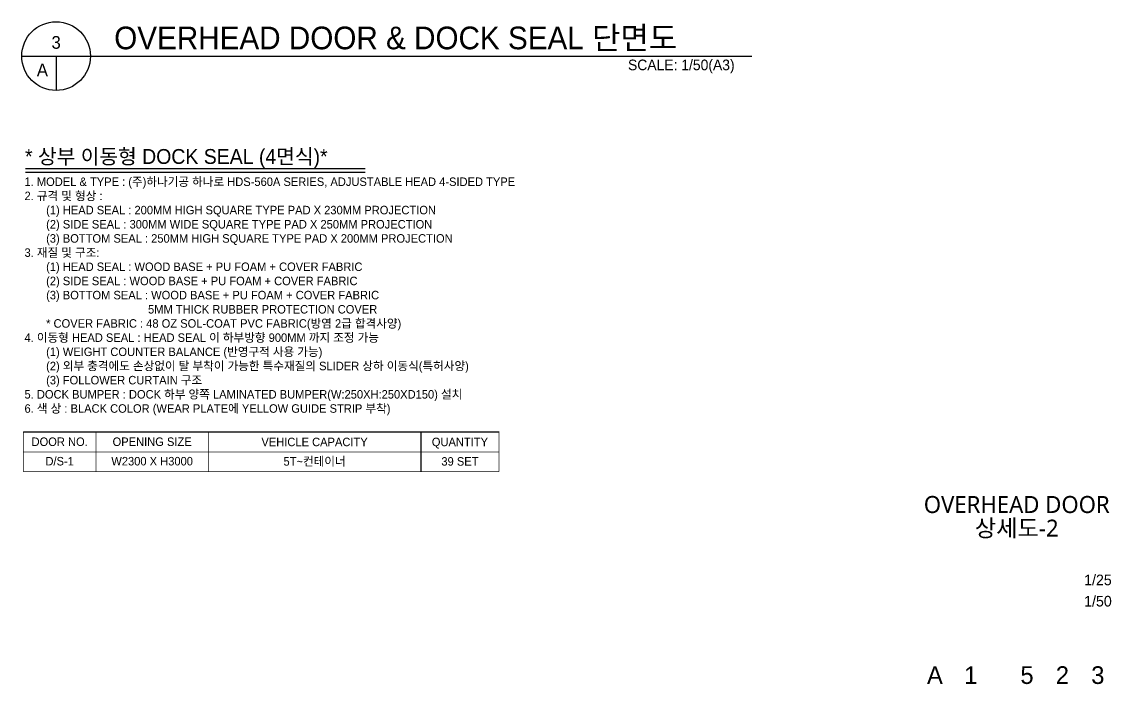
# Model space of a CAD drawing. Header units: millimetres. Extents: x 1448 to 104164, y -19509 to -89.
# Drawn here: x 32731 to 40421, y -13935 to -9260 of the extents above; entities that cross this region are included whole.
import ezdxf
from ezdxf.enums import TextEntityAlignment as Align

# ---------------------------------------------------------------- set-up
doc = ezdxf.new("R2010")
doc.units = ezdxf.units.MM
doc.header["$LTSCALE"] = 60
doc.header["$MEASUREMENT"] = 0
doc.layers.get('0').update_dxf_attribs({"linetype": 'CONTINUOUS'})
for name, color, linetype in [('(주)하나기공-TEXT', 3, 'CONTINUOUS'), ('2', 3, 'CONTINUOUS'), ('7', 7, 'CONTINUOUS'), ('SYM', 7, 'CONTINUOUS'), ('TEXT', 3, 'CONTINUOUS'), ('TEXT-TITLE', 6, 'CONTINUOUS'), ('TEXT-기입', 6, 'CONTINUOUS')]:
    doc.layers.add(name, color=color, linetype=linetype)
doc.styles.add('0T-OUT', font='H2GTRE.TTF')
doc.styles.add('CGS', font='cgse', dxfattribs={"bigfont": 'cgs'})
doc.styles.add('나눔바른고딕', font='NanumBarunGothic.ttf')

msp = doc.modelspace()

# ---------------------------------------------------------------- linework, layer by layer
at = {"layer": '2', "color": 3}
for p, q in [((32756.2, -10296.5), (35154.3, -10296.5)), ((32756.2, -10320.4), (35154.3, -10320.4))]:
    msp.add_line(p, q, dxfattribs=at)
at = {"layer": '7', "color": 0}
for p, q in [((32742.1, -12153.5), (36100.1, -12153.5)), ((35547.5, -12153.5), (35547.5, -12434.2))]:
    msp.add_line(p, q, dxfattribs=at)
at = {"layer": '7', "color": 0, "const_width": 3.75, "elevation": 0}
for points in [[(36100.1, -12153.5), (32742.1, -12153.5)], [(32742.1, -12153.5), (32742.1, -12434.2)], [(33254.4, -12153.5), (33254.4, -12434.2)], [(34047.9, -12153.5), (34047.9, -12434.2)], [(35547.5, -12153.5), (35547.5, -12434.2)], [(36100.1, -12153.5), (36100.1, -12434.2)], [(32742.1, -12296.8), (36100.1, -12296.8)], [(32742.1, -12434.2), (36100.1, -12434.2)]]:
    msp.add_lwpolyline(points, dxfattribs=at)
at = {"layer": 'SYM'}
for p, q in [((32731, -9502.5), (37883.8, -9502.5)), ((32973.4, -9502.5), (32973.4, -9744.9))]:
    msp.add_line(p, q, dxfattribs=at)
msp.add_circle((32973.4, -9502.5), 242.4, dxfattribs=at)

# ---------------------------------------------------------------- texts
at = {"layer": '(주)하나기공-TEXT', "color": 2, "style": '0T-OUT'}
msp.add_text('* 상부 이동형 DOCK SEAL (4면식)*', height=105, dxfattribs=at).set_placement((32753.8, -10263.1, 18.4))
at = {"layer": '(주)하나기공-TEXT', "color": 0, "style": '0T-OUT'}
for s, height, p in [('DOOR NO.', 60.02, (32998.3, -12223.7)), ('OPENING SIZE', 60.021, (33651.1, -12223.7)), ('VEHICLE CAPACITY', 60.021, (34797.7, -12225.2)), ('QUANTITY', 60.02, (35823.8, -12225.2)), ('D/S-1', 60.02, (32998.3, -12361)), ('W2300 X H3000', 60.021, (33651.1, -12361)), ('5T~컨테이너', 60.02, (34797.7, -12362.5)), ('39 SET', 60.02, (35823.8, -12362.5))]:
    msp.add_text(s, height=height, dxfattribs=at).set_placement(p, align=Align.MIDDLE_CENTER)
at = {"insert": (32750.1, -10358.8), "char_height": 60, "width": 8405.27, "attachment_point": 1, "style": '0T-OUT'}
msp.add_mtext('{\\C0;1. MODEL & TYPE : (주)하나기공 하나로 HDS-560A SERIES, ADJUSTABLE HEAD 4-SIDED TYPE\\P2. 규격 및 형상 :\\P       (1) HEAD SEAL : 200MM HIGH SQUARE TYPE PAD X 230MM PROJECTION\\P       (2) SIDE SEAL : 300MM WIDE SQUARE TYPE PAD X 250MM PROJECTION\\P       (3) BOTTOM SEAL : 250MM HIGH SQUARE TYPE PAD X 200MM PROJECTION\\P3. 재질 및 구조:\\P       (1) HEAD SEAL : WOOD BASE + PU FOAM + COVER FABRIC\\P       (2) SIDE SEAL : WOOD BASE + PU FOAM + COVER FABRIC\\P       (3) BOTTOM SEAL : WOOD BASE + PU FOAM + COVER FABRIC\\P                                        5MM THICK RUBBER PROTECTION COVER\\P       * COVER FABRIC : 48 OZ SOL-COAT PVC FABRIC(방염 2급 합격사양)\\P4. 이동형 HEAD SEAL : HEAD SEAL 이 하부방향 900MM 까지 조정 가능\\P       (1) WEIGHT COUNTER BALANCE (반영구적 사용 가능)\\P       (2) 외부 충격에도 손상없이 탈 부착이 가능한 특수재질의 SLIDER 상하 이동식(특허사양)\\P       (3) FOLLOWER CURTAIN 구조\\P5. DOCK BUMPER : DOCK 하부 양쪽 LAMINATED BUMPER(W:250XH:250XD150) 설치\\P6. 색 상 : BLACK COLOR (WEAR PLATE에 YELLOW GUIDE STRIP 부착)}', dxfattribs=at)
at = {"layer": 'TEXT', "style": '0T-OUT'}
msp.add_text('OVERHEAD DOOR & DOCK SEAL 단면도', height=160, dxfattribs=at).set_placement((33383.4, -9454))
for s, p in [('3', (32973.4, -9405.5)), ('A', (32876.4, -9599.5))]:
    msp.add_text(s, height=90, dxfattribs=at).set_placement(p, align=Align.MIDDLE)
msp.add_text('SCALE: 1/50(A3)', height=75, dxfattribs=at).set_placement((37762.9, -9526.8), align=Align.TOP_RIGHT)
at = {"layer": 'TEXT-TITLE', "style": '나눔바른고딕'}
for s, p in [('OVERHEAD DOOR', (39754.6, -12666.7)), ('상세도-2', (39754.6, -12833.3))]:
    msp.add_text(s, height=120, dxfattribs=at).set_placement(p, align=Align.MIDDLE_CENTER)
at = {"layer": 'TEXT-기입', "style": 'CGS'}
for s, p in [('1/25', (40230.1, -13259)), ('1/50', (40230.1, -13409))]:
    msp.add_text(s, height=75, dxfattribs=at).set_placement(p, align=Align.BOTTOM_LEFT)
for s, p in [('A', (39176.9, -13870.5)), ('1', (39430.1, -13870.5)), ('5', (39826.9, -13870.5)), ('2', (40076.9, -13870.5)), ('3', (40326.9, -13870.5))]:
    msp.add_text(s, height=125, dxfattribs=at).set_placement(p, align=Align.MIDDLE_CENTER)

doc.saveas('drawing.dxf')
